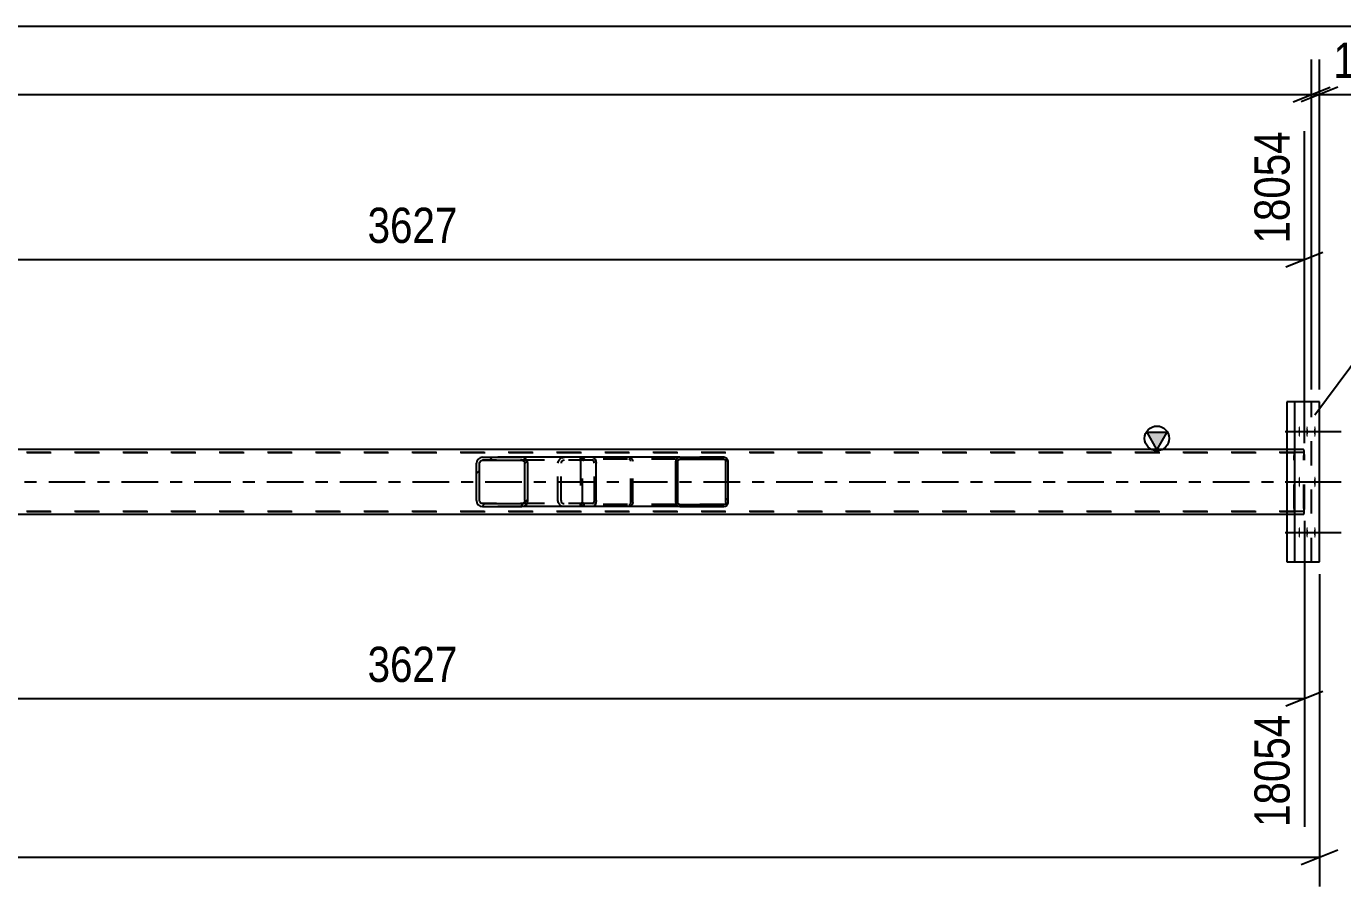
# Model space of a CAD drawing. Header units: millimetres. Extents: x 0 to 841, y 0 to 594.
# Drawn here: x 622.4 to 729.5, y 221.5 to 291.5 of the extents above; entities that cross this region are included whole.
import ezdxf

# ---------------------------------------------------------------- set-up
doc = ezdxf.new("R2010")
doc.units = ezdxf.units.MM
doc.linetypes.add('DXK_LINE_DOT2', pattern=[3.9198, 1.9599, -1.9599])
doc.linetypes.add('DXK_LINE_DOT3', pattern=[5.9187, 2.979, -0.9799, 0.9799, -0.9799])
doc.styles.add('Arial Narrow', font='ARIALN.TTF', dxfattribs={"height": 0.2})

# ---------------------------------------------------------------- blocks, each defined once
blk = doc.blocks.new('Part-318933943-2875 - 2681')
at = {"linetype": 'Continuous'}
h = blk.add_hatch(dxfattribs=at)
h.set_pattern_fill('', scale=0.7, style=0, pattern_type=0)
h.set_pattern_definition([(45, (663.1627, 256.1292), (-1.57154, 1.57154), [])])
h.paths.add_polyline_path([(663.2, 255.95), (663.16, 256.13), (663.05, 256.28), (662.89, 256.39), (662.7, 256.43), (659.51, 256.43), (659.32, 256.39), (659.16, 256.28), (659.05, 256.13), (659.01, 255.95), (659.01, 252.91), (659.05, 252.72), (659.16, 252.57), (659.32, 252.46), (659.51, 252.43), (662.7, 252.43), (662.89, 252.46), (663.05, 252.57), (663.16, 252.72), (663.2, 252.91)])
h.paths.add_polyline_path([(662.93, 252.81), (662.88, 252.74), (662.79, 252.68), (662.7, 252.67), (659.51, 252.67), (659.42, 252.68), (659.34, 252.74), (659.28, 252.81), (659.26, 252.91), (659.26, 255.95), (659.28, 256.04), (659.34, 256.12), (659.42, 256.17), (659.51, 256.19), (662.7, 256.19), (662.79, 256.17), (662.88, 256.12), (662.93, 256.04), (662.95, 255.95), (662.95, 252.91)])
at = {"color": 2, "linetype": 'Continuous'}
for p, q in [((659.05, 256.13), (659.01, 255.95)), ((659.01, 252.91), (659.01, 255.95)), ((659.26, 255.95), (659.28, 256.04)), ((659.26, 252.91), (659.26, 255.95)), ((659.28, 256.04), (659.34, 256.12)), ((659.51, 256.43), (659.32, 256.39)), ((659.34, 256.12), (659.42, 256.17)), ((659.42, 256.17), (659.51, 256.19)), ((659.51, 256.43), (662.7, 256.43)), ((659.51, 256.19), (662.7, 256.19)), ((668.47, 256.43), (662.7, 256.43)), ((662.89, 256.39), (662.7, 256.43)), ((662.7, 256.19), (662.79, 256.17)), ((662.79, 256.17), (662.88, 256.12)), ((662.88, 256.12), (662.93, 256.04)), ((662.93, 256.04), (662.95, 255.95)), ((662.95, 252.91), (662.95, 255.95)), ((663.2, 255.95), (663.16, 256.13)), ((663.2, 252.91), (663.2, 255.95)), ((668.47, 256.43), (668.58, 256.39)), ((668.58, 256.39), (668.67, 256.28)), ((668.67, 256.28), (668.72, 256.13)), ((668.72, 256.13), (668.75, 255.95)), ((668.75, 252.91), (668.75, 255.95)), ((659.01, 252.91), (659.05, 252.72)), ((659.28, 252.81), (659.26, 252.91)), ((659.34, 252.74), (659.28, 252.81)), ((659.42, 252.68), (659.34, 252.74)), ((662.88, 252.74), (662.79, 252.68)), ((662.93, 252.81), (662.88, 252.74)), ((662.95, 252.91), (662.93, 252.81)), ((663.16, 252.72), (663.2, 252.91)), ((668.72, 252.72), (668.67, 252.57)), ((668.75, 252.91), (668.72, 252.72)), ((659.32, 252.46), (659.51, 252.43)), ((659.51, 252.67), (659.42, 252.68)), ((659.51, 252.67), (662.7, 252.67)), ((659.51, 252.43), (662.7, 252.43)), ((662.79, 252.68), (662.7, 252.67)), ((662.7, 252.43), (662.89, 252.46)), ((668.47, 252.43), (662.7, 252.43)), ((668.58, 252.46), (668.47, 252.43)), ((668.67, 252.57), (668.58, 252.46))]:
    blk.add_line(p, q, dxfattribs=at)
at = {"color": 7, "linetype": 'DXK_LINE_DOT2'}
for p, q in [((662.7, 256.43), (659.51, 256.43)), ((668.47, 256.19), (659.51, 256.19)), ((665.64, 255.95), (665.68, 256.13)), ((665.64, 252.91), (665.64, 255.95)), ((665.91, 256.04), (665.89, 255.95)), ((665.89, 252.91), (665.89, 255.95)), ((665.96, 256.12), (665.91, 256.04)), ((665.95, 256.39), (666.14, 256.43)), ((666.04, 256.17), (665.96, 256.12)), ((666.14, 256.19), (666.04, 256.17)), ((667.48, 256.19), (667.48, 256.43)), ((668.53, 256.17), (668.47, 256.19)), ((668.57, 256.12), (668.53, 256.17)), ((668.6, 256.04), (668.57, 256.12)), ((668.61, 255.95), (668.6, 256.04)), ((668.61, 252.91), (668.61, 255.95)), ((665.68, 252.72), (665.64, 252.91)), ((665.89, 252.91), (665.91, 252.81)), ((665.91, 252.81), (665.96, 252.74)), ((665.96, 252.74), (665.98, 252.72)), ((665.98, 252.72), (666.04, 252.68)), ((668.53, 252.68), (668.57, 252.74)), ((668.57, 252.74), (668.6, 252.81)), ((668.6, 252.81), (668.61, 252.91)), ((668.47, 252.67), (659.51, 252.67)), ((662.7, 252.43), (659.51, 252.43)), ((666.14, 252.43), (665.95, 252.46)), ((666.04, 252.68), (666.14, 252.67)), ((667.48, 252.43), (667.48, 252.67)), ((668.47, 252.67), (668.53, 252.68))]:
    blk.add_line(p, q, dxfattribs=at)
at = {"color": 2, "linetype": 'Continuous'}
for centre, start, end in [((659.5, 255.93), 111.1941, 156.1506), ((662.71, 255.93), 23.8494, 68.8059), ((659.5, 252.92), 203.8494, 248.8059), ((662.71, 252.92), 291.1941, 336.1506)]:
    blk.add_arc(centre, 0.492, start, end, dxfattribs=at)
at = {"color": 7, "linetype": 'DXK_LINE_DOT2'}
for centre, start, end in [((666.13, 255.93), 111.1941, 156.1506), ((666.13, 252.92), 203.8494, 248.8059)]:
    blk.add_arc(centre, 0.492, start, end, dxfattribs=at)
blk = doc.blocks.new('Bolt-318933943-2688 - 2681')
at = {"linetype": 'Continuous'}
for points in [[(725.87, 258.53), (725.88, 258.62), (725.88, 258.7), (725.89, 258.78), (725.9, 258.85), (725.91, 258.91), (725.92, 258.94), (725.93, 258.96), (725.95, 258.96), (725.96, 258.94), (725.98, 258.91), (725.99, 258.85), (726, 258.78), (726, 258.7), (726.01, 258.62), (726.01, 258.53), (726.01, 258.43), (726, 258.35), (726, 258.27), (725.99, 258.2), (725.98, 258.14), (725.96, 258.11), (725.95, 258.09), (725.93, 258.09), (725.92, 258.11), (725.91, 258.14), (725.9, 258.2), (725.89, 258.27), (725.88, 258.35), (725.88, 258.43)], [(726.51, 258.53), (726.51, 258.62), (726.52, 258.7), (726.52, 258.78), (726.53, 258.85), (726.54, 258.91), (726.56, 258.94), (726.57, 258.96), (726.59, 258.96), (726.6, 258.94), (726.61, 258.91), (726.62, 258.85), (726.63, 258.78), (726.64, 258.7), (726.64, 258.62), (726.65, 258.53), (726.64, 258.43), (726.64, 258.35), (726.63, 258.27), (726.62, 258.2), (726.61, 258.14), (726.6, 258.11), (726.59, 258.09), (726.57, 258.09), (726.56, 258.11), (726.54, 258.14), (726.53, 258.2), (726.52, 258.27), (726.52, 258.35), (726.51, 258.43)], [(727.15, 258.53), (727.15, 258.62), (727.15, 258.7), (727.16, 258.78), (727.17, 258.85), (727.18, 258.91), (727.19, 258.94), (727.21, 258.96), (727.22, 258.96), (727.24, 258.94), (727.25, 258.91), (727.26, 258.85), (727.27, 258.78), (727.28, 258.7), (727.28, 258.62), (727.28, 258.53), (727.28, 258.43), (727.28, 258.35), (727.27, 258.27), (727.26, 258.2), (727.25, 258.14), (727.24, 258.11), (727.22, 258.09), (727.21, 258.09), (727.19, 258.11), (727.18, 258.14), (727.17, 258.2), (727.16, 258.27), (727.15, 258.35), (727.15, 258.43)], [(725.87, 254.43), (725.88, 254.52), (725.88, 254.6), (725.89, 254.68), (725.9, 254.75), (725.91, 254.81), (725.92, 254.84), (725.93, 254.86), (725.95, 254.86), (725.96, 254.84), (725.98, 254.81), (725.99, 254.75), (726, 254.68), (726, 254.6), (726.01, 254.52), (726.01, 254.43), (726.01, 254.33), (726, 254.25), (726, 254.17), (725.99, 254.1), (725.98, 254.04), (725.96, 254.01), (725.95, 253.99), (725.93, 253.99), (725.92, 254.01), (725.91, 254.04), (725.9, 254.1), (725.89, 254.17), (725.88, 254.25), (725.88, 254.33)], [(727.15, 254.43), (727.15, 254.52), (727.15, 254.6), (727.16, 254.68), (727.17, 254.75), (727.18, 254.81), (727.19, 254.84), (727.21, 254.86), (727.22, 254.86), (727.24, 254.84), (727.25, 254.81), (727.26, 254.75), (727.27, 254.68), (727.28, 254.6), (727.28, 254.52), (727.28, 254.43), (727.28, 254.33), (727.28, 254.25), (727.27, 254.17), (727.26, 254.1), (727.25, 254.04), (727.24, 254.01), (727.22, 253.99), (727.21, 253.99), (727.19, 254.01), (727.18, 254.04), (727.17, 254.1), (727.16, 254.17), (727.15, 254.25), (727.15, 254.33)], [(725.87, 250.33), (725.88, 250.42), (725.88, 250.5), (725.89, 250.58), (725.9, 250.65), (725.91, 250.71), (725.92, 250.74), (725.93, 250.76), (725.95, 250.76), (725.96, 250.74), (725.98, 250.71), (725.99, 250.65), (726, 250.58), (726, 250.5), (726.01, 250.42), (726.01, 250.33), (726.01, 250.23), (726, 250.15), (726, 250.07), (725.99, 250), (725.98, 249.94), (725.96, 249.91), (725.95, 249.89), (725.93, 249.89), (725.92, 249.91), (725.91, 249.94), (725.9, 250), (725.89, 250.07), (725.88, 250.15), (725.88, 250.23)], [(726.51, 250.33), (726.51, 250.42), (726.52, 250.5), (726.52, 250.58), (726.53, 250.65), (726.54, 250.71), (726.56, 250.74), (726.57, 250.76), (726.59, 250.76), (726.6, 250.74), (726.61, 250.71), (726.62, 250.65), (726.63, 250.58), (726.64, 250.5), (726.64, 250.42), (726.65, 250.33), (726.64, 250.23), (726.64, 250.15), (726.63, 250.07), (726.62, 250), (726.61, 249.94), (726.6, 249.91), (726.59, 249.89), (726.57, 249.89), (726.56, 249.91), (726.54, 249.94), (726.53, 250), (726.52, 250.07), (726.52, 250.15), (726.51, 250.23)], [(727.15, 250.33), (727.15, 250.42), (727.15, 250.5), (727.16, 250.58), (727.17, 250.65), (727.18, 250.71), (727.19, 250.74), (727.21, 250.76), (727.22, 250.76), (727.24, 250.74), (727.25, 250.71), (727.26, 250.65), (727.27, 250.58), (727.28, 250.5), (727.28, 250.42), (727.28, 250.33), (727.28, 250.23), (727.28, 250.15), (727.27, 250.07), (727.26, 250), (727.25, 249.94), (727.24, 249.91), (727.22, 249.89), (727.21, 249.89), (727.19, 249.91), (727.18, 249.94), (727.17, 250), (727.16, 250.07), (727.15, 250.15), (727.15, 250.23)]]:
    blk.add_hatch(color=1, dxfattribs=at).paths.add_polyline_path(points)
at = {"color": 1, "linetype": 'Continuous'}
for p, q in [((724.8, 258.53), (728.08, 258.53)), ((725.43, 258.53), (728.71, 258.53)), ((726.07, 258.53), (729.35, 258.53)), ((724.8, 254.43), (728.08, 254.43)), ((726.07, 254.43), (729.35, 254.43)), ((724.8, 250.33), (728.08, 250.33)), ((725.43, 250.33), (728.71, 250.33)), ((726.07, 250.33), (729.35, 250.33))]:
    blk.add_line(p, q, dxfattribs=at)
blk = doc.blocks.new('Part-318933943-2874 - 2681')
at = {"linetype": 'Continuous'}
h = blk.add_hatch(dxfattribs=at)
h.set_pattern_fill('', scale=0.7, style=0, pattern_type=0)
h.set_pattern_definition([(45, (679.4496, 256.228), (-1.57154, 1.57154), [])])
h.paths.add_polyline_path([(679.48, 256.11), (679.45, 256.23), (679.38, 256.33), (679.27, 256.4), (679.13, 256.43), (675.56, 256.43), (675.43, 256.4), (675.32, 256.33), (675.24, 256.23), (675.22, 256.11), (675.22, 252.75), (675.24, 252.62), (675.32, 252.52), (675.43, 252.45), (675.56, 252.43), (679.13, 252.43), (679.27, 252.45), (679.38, 252.52), (679.45, 252.62), (679.48, 252.75)])
h.paths.add_polyline_path([(679.29, 252.68), (679.26, 252.63), (679.2, 252.6), (679.13, 252.59), (675.56, 252.59), (675.49, 252.6), (675.44, 252.63), (675.4, 252.68), (675.39, 252.75), (675.39, 256.11), (675.4, 256.17), (675.44, 256.22), (675.49, 256.25), (675.56, 256.27), (679.13, 256.27), (679.2, 256.25), (679.26, 256.22), (679.29, 256.17), (679.31, 256.11), (679.31, 252.75)])
at = {"color": 7, "linetype": 'DXK_LINE_DOT2'}
for p, q in [((667.48, 256.11), (667.51, 256.23)), ((667.48, 256.11), (667.48, 252.75)), ((667.67, 256.17), (667.65, 256.11)), ((667.65, 252.75), (667.65, 256.11)), ((667.7, 256.22), (667.67, 256.17)), ((667.69, 256.4), (667.82, 256.43)), ((667.76, 256.25), (667.7, 256.22)), ((667.82, 256.27), (667.76, 256.25)), ((668.47, 256.43), (667.82, 256.43)), ((679.13, 256.27), (667.82, 256.27)), ((671.4, 256.43), (671.53, 256.4)), ((671.46, 256.25), (671.4, 256.27)), ((671.52, 256.22), (671.46, 256.25)), ((671.56, 256.17), (671.52, 256.22)), ((671.57, 256.11), (671.56, 256.17)), ((671.57, 252.75), (671.57, 256.11)), ((671.71, 256.23), (671.74, 256.11)), ((671.74, 252.75), (671.74, 256.11)), ((679.13, 256.43), (675.56, 256.43)), ((667.51, 252.62), (667.48, 252.75)), ((667.65, 252.75), (667.67, 252.68)), ((671.56, 252.68), (671.57, 252.75)), ((671.74, 252.75), (671.71, 252.62)), ((667.67, 252.68), (667.7, 252.63)), ((667.82, 252.43), (667.69, 252.45)), ((667.7, 252.63), (667.76, 252.6)), ((667.76, 252.6), (667.82, 252.59)), ((679.13, 252.59), (667.82, 252.59)), ((668.47, 252.43), (667.82, 252.43)), ((671.4, 252.59), (671.46, 252.6)), ((671.53, 252.45), (671.4, 252.43)), ((671.46, 252.6), (671.52, 252.63)), ((671.52, 252.63), (671.56, 252.68)), ((679.13, 252.43), (675.56, 252.43))]:
    blk.add_line(p, q, dxfattribs=at)
at = {"color": 2, "linetype": 'Continuous'}
for p, q in [((675.56, 256.43), (668.47, 256.43)), ((675.24, 256.23), (675.22, 256.11)), ((675.22, 252.75), (675.22, 256.11)), ((675.39, 256.11), (675.4, 256.17)), ((675.39, 252.75), (675.39, 256.11)), ((675.4, 256.17), (675.44, 256.22)), ((675.56, 256.43), (675.43, 256.4)), ((675.44, 256.22), (675.49, 256.25)), ((675.49, 256.25), (675.56, 256.27)), ((675.56, 256.43), (679.13, 256.43)), ((675.56, 256.27), (679.13, 256.27)), ((679.27, 256.4), (679.13, 256.43)), ((679.13, 256.27), (679.2, 256.25)), ((679.2, 256.25), (679.26, 256.22)), ((679.26, 256.22), (679.29, 256.17)), ((679.29, 256.17), (679.31, 256.11)), ((679.31, 252.75), (679.31, 256.11)), ((679.48, 256.11), (679.45, 256.23)), ((679.48, 252.75), (679.48, 256.11)), ((675.22, 252.75), (675.24, 252.62)), ((675.4, 252.68), (675.39, 252.75)), ((679.31, 252.75), (679.29, 252.68)), ((679.45, 252.62), (679.48, 252.75)), ((675.56, 252.43), (668.47, 252.43)), ((675.44, 252.63), (675.4, 252.68)), ((675.43, 252.45), (675.56, 252.43)), ((675.49, 252.6), (675.44, 252.63)), ((675.56, 252.59), (675.49, 252.6)), ((675.56, 252.59), (679.13, 252.59)), ((675.56, 252.43), (679.13, 252.43)), ((679.2, 252.6), (679.13, 252.59)), ((679.13, 252.43), (679.27, 252.45)), ((679.26, 252.63), (679.2, 252.6)), ((679.29, 252.68), (679.26, 252.63))]:
    blk.add_line(p, q, dxfattribs=at)
at = {"color": 7, "linetype": 'DXK_LINE_DOT2'}
for centre, start, end in [((667.81, 256.09), 110.7583, 155.68), ((671.41, 256.09), 24.32, 69.2417), ((667.81, 252.76), 204.32, 249.2417), ((671.41, 252.76), 290.7583, 335.68)]:
    blk.add_arc(centre, 0.331, start, end, dxfattribs=at)
at = {"color": 2, "linetype": 'Continuous'}
for centre, start, end in [((675.55, 256.09), 110.7583, 155.68), ((679.15, 256.09), 24.32, 69.2417), ((675.55, 252.76), 204.32, 249.2417), ((679.15, 252.76), 290.7583, 335.68)]:
    blk.add_arc(centre, 0.331, start, end, dxfattribs=at)
blk = doc.blocks.new('Part-318933943-2757 - 2681')
at = {"linetype": 'Continuous'}
blk.add_hatch(color=2, dxfattribs=at).paths.add_polyline_path([(714.36, 257.07), (713.56, 258.47), (715.16, 258.47)])
at = {"color": 2, "linetype": 'Continuous'}
for p, q in [((714.36, 257.07), (713.56, 258.47)), ((713.56, 258.47), (715.16, 258.47)), ((715.16, 258.47), (714.36, 257.07)), ((724.94, 257.07), (586.46, 257.07)), ((724.94, 251.79), (586.46, 251.79))]:
    blk.add_line(p, q, dxfattribs=at)
at = {"color": 7, "linetype": 'DXK_LINE_DOT2'}
for p, q in [((726.28, 257.07), (724.94, 257.07)), ((725.61, 257.07), (724.94, 257.07)), ((725.58, 257.03), (725.55, 256.92)), ((725.61, 257.07), (725.58, 257.03)), ((726.31, 257.03), (726.28, 257.07)), ((726.34, 256.92), (726.31, 257.03)), ((726.28, 256.83), (61.94, 256.83)), ((61.94, 256.83), (725.57, 256.83)), ((725.54, 256.77), (725.53, 256.59)), ((725.53, 252.27), (725.53, 256.59)), ((725.55, 256.92), (725.54, 256.77)), ((725.57, 256.68), (725.58, 256.76)), ((725.57, 256.61), (725.57, 256.68)), ((725.57, 256.59), (725.57, 256.61)), ((725.57, 252.27), (725.57, 256.59)), ((725.58, 256.76), (725.59, 256.81)), ((725.59, 256.81), (725.61, 256.83)), ((726.28, 256.83), (726.3, 256.81)), ((726.3, 256.81), (726.31, 256.76)), ((726.31, 256.76), (726.32, 256.68)), ((726.32, 256.68), (726.32, 256.59)), ((726.32, 252.27), (726.32, 256.59)), ((726.35, 256.77), (726.34, 256.92)), ((726.36, 256.59), (726.35, 256.77)), ((726.36, 252.27), (726.36, 256.59)), ((726.28, 252.03), (61.94, 252.03)), ((61.94, 252.03), (725.54, 252.03)), ((726.28, 251.79), (724.94, 251.79)), ((725.61, 251.79), (724.94, 251.79)), ((725.53, 252.27), (725.54, 252.08)), ((725.54, 252.08), (725.55, 251.93)), ((725.55, 251.93), (725.58, 251.82)), ((725.57, 252.17), (725.57, 252.27)), ((725.58, 252.1), (725.57, 252.17)), ((725.59, 252.04), (725.58, 252.1)), ((725.58, 251.82), (725.61, 251.79)), ((725.61, 252.03), (725.59, 252.04)), ((726.3, 252.04), (726.28, 252.03)), ((726.28, 251.79), (726.31, 251.82)), ((726.31, 252.1), (726.3, 252.04)), ((726.32, 252.17), (726.31, 252.1)), ((726.31, 251.82), (726.34, 251.93)), ((726.32, 252.27), (726.32, 252.17)), ((726.34, 251.93), (726.35, 252.08)), ((726.35, 252.08), (726.36, 252.27))]:
    blk.add_line(p, q, dxfattribs=at)
at = {"color": 7, "linetype": 'DXK_LINE_DOT3'}
blk.add_line((61.94, 254.43), (725.95, 254.43), dxfattribs=at)
at = {"color": 2, "linetype": 'Continuous'}
blk.add_circle((714.36, 257.97), 1, dxfattribs=at)
blk = doc.blocks.new('Part-318933943-2890 - 2681')
at = {"color": 2, "linetype": 'Continuous'}
for p, q in [((727.59, 260.93), (724.94, 260.93)), ((724.94, 260.93), (724.94, 247.93)), ((725.57, 247.93), (725.57, 260.93)), ((727.59, 247.93), (727.59, 260.93)), ((724.94, 247.93), (727.59, 247.93))]:
    blk.add_line(p, q, dxfattribs=at)
at = {"color": 7, "linetype": 'DXK_LINE_DOT2'}
blk.add_line((726.95, 247.93), (726.95, 260.93), dxfattribs=at)
blk = doc.blocks.new('StraightDimension-318933943-29983 - 2681')
at = {"color": 7, "linetype": 'Continuous'}
for p, q in [((727.59, 246.93), (727.59, 221.53)), ((51.08, 223.93), (727.59, 223.93)), ((726.09, 223.33), (729.09, 224.53))]:
    blk.add_line(p, q, dxfattribs=at)
blk = doc.blocks.new('StraightDimension-318933943-29933 - 2681')
at = {"color": 7, "linetype": 'Continuous'}
for p, q in [((726.36, 251.27), (726.36, 226.38)), ((581.26, 242.39), (581.26, 226.38)), ((582.76, 237.42), (579.76, 236.22)), ((581.26, 236.82), (726.36, 236.82)), ((724.86, 236.22), (727.86, 237.42))]:
    blk.add_line(p, q, dxfattribs=at)
at = {"color": 0}
blk.add_wipeout([(658.07, 237.57), (658.07, 241.77), (649.56, 241.77), (649.56, 237.57)], dxfattribs=at)
at = {"color": 3, "style": 'Arial Narrow'}
blk.add_text('3627', height=2.863, dxfattribs=at).set_placement((650.16, 238.17))
at = {"color": 0, "linetype": 'Continuous'}
blk.add_wipeout([(725.76, 236.12), (721.56, 236.12), (721.56, 225.78), (725.76, 225.78)], dxfattribs=at)
at = {"color": 3, "linetype": 'Continuous', "style": 'Arial Narrow'}
blk.add_text('18054', height=2.863, rotation=90.0002, dxfattribs=at).set_placement((725.16, 226.38))
blk = doc.blocks.new('StraightDimension-318933943-29908 - 2681')
at = {"color": 7, "linetype": 'Continuous'}
for p, q in [((581.26, 266.47), (581.26, 282.95)), ((726.36, 257.59), (726.36, 282.95)), ((582.76, 273.11), (579.76, 271.91)), ((724.86, 271.91), (727.86, 273.11)), ((581.26, 272.51), (726.36, 272.51))]:
    blk.add_line(p, q, dxfattribs=at)
at = {"color": 0}
blk.add_wipeout([(658.07, 273.26), (658.07, 277.46), (649.56, 277.46), (649.56, 273.26)], dxfattribs=at)
at = {"color": 3, "style": 'Arial Narrow'}
blk.add_text('3627', height=2.863, dxfattribs=at).set_placement((650.16, 273.86))
at = {"color": 0, "linetype": 'Continuous'}
blk.add_wipeout([(725.76, 283.55), (721.56, 283.55), (721.56, 273.21), (725.76, 273.21)], dxfattribs=at)
at = {"color": 3, "linetype": 'Continuous', "style": 'Arial Narrow'}
blk.add_text('18054', height=2.863, rotation=90.0002, dxfattribs=at).set_placement((725.16, 273.81))
blk = doc.blocks.new('StraightDimension-318933943-29958 - 2681')
at = {"color": 7, "linetype": 'Continuous'}
for p, q in [((726.95, 261.93), (726.95, 288.78)), ((727.59, 261.93), (727.59, 288.78)), ((725.45, 285.33), (728.45, 286.53)), ((729.09, 286.53), (726.09, 285.33)), ((726.95, 285.93), (727.59, 285.93)), ((727.59, 285.93), (733.49, 285.93)), ((727.59, 285.93), (733.49, 285.93))]:
    blk.add_line(p, q, dxfattribs=at)
at = {"color": 0}
blk.add_wipeout([(732.97, 286.68), (732.97, 290.88), (728.11, 290.88), (728.11, 286.68)], dxfattribs=at)
at = {"color": 3, "style": 'Arial Narrow'}
blk.add_text('16', height=2.863, dxfattribs=at).set_placement((728.71, 287.28))
blk = doc.blocks.new('StraightDimension-318933943-29959 - 2681')
at = {"color": 7, "linetype": 'Continuous'}
for p, q in [((726.95, 261.93), (726.95, 288.78)), ((51.72, 285.93), (726.95, 285.93)), ((725.45, 285.33), (728.45, 286.53))]:
    blk.add_line(p, q, dxfattribs=at)
blk = doc.blocks.new('StraightDimension-318933943-29684 - 4933')
at = {"color": 7, "linetype": 'Continuous'}
blk.add_line((51.08, 291.47), (790.15, 291.47), dxfattribs=at)
blk = doc.blocks.new('Mark-318933943-31957 - 2681')
at = {"color": 30, "linetype": 'Continuous'}
for p, q in [((727.22, 259.89), (733.8, 268.76)), ((733.8, 268.76), (743.04, 268.76))]:
    blk.add_line(p, q, dxfattribs=at)
at = {"color": 0}
blk.add_wipeout([(742.44, 269.36), (742.44, 272.36), (734.4, 272.36), (734.4, 269.36)], dxfattribs=at)
blk.add_wipeout([(742.44, 269.36), (742.44, 272.36), (734.4, 272.36), (734.4, 269.36)], dxfattribs=at)
at = {"color": 3, "style": 'Arial Narrow'}
blk.add_text('SP19', height=2.863, dxfattribs=at).set_placement((734.4, 269.36))

msp = doc.modelspace()

# ---------------------------------------------------------------- block references
for name in ['Part-318933943-2890 - 2681', 'Part-318933943-2757 - 2681', 'Bolt-318933943-2688 - 2681', 'Part-318933943-2875 - 2681', 'Part-318933943-2874 - 2681', 'StraightDimension-318933943-29983 - 2681']:
    msp.add_blockref(name, (0, 0))

# ---------------------------------------------------------------- next in the draw order: block references
for name in ['StraightDimension-318933943-29908 - 2681', 'StraightDimension-318933943-29933 - 2681']:
    msp.add_blockref(name, (0, 0))

# ---------------------------------------------------------------- next in the draw order: block references
msp.add_blockref('StraightDimension-318933943-29958 - 2681', (0, 0))

# ---------------------------------------------------------------- next in the draw order: block references
msp.add_blockref('StraightDimension-318933943-29959 - 2681', (0, 0))

# ---------------------------------------------------------------- next in the draw order: block references
for name in ['StraightDimension-318933943-29684 - 4933', 'Mark-318933943-31957 - 2681']:
    msp.add_blockref(name, (0, 0))

doc.saveas('drawing.dxf')
